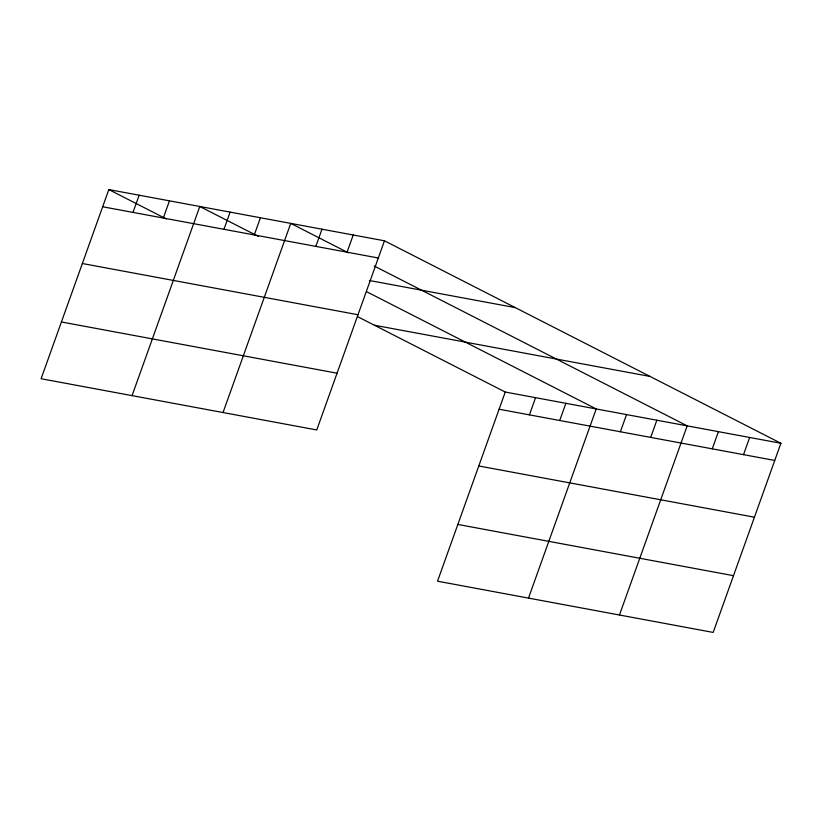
<?xml version="1.0" encoding="UTF-8"?>
<svg xmlns="http://www.w3.org/2000/svg" width="822" height="822" viewBox="0 0 822 822"><rect width="100%" height="100%" fill="white"/><g stroke="black" fill="none" stroke-linecap="round" stroke-linejoin="round"><path stroke-width="1.23" d="M384.47 240.805L108.823 189.574L41.1 378.726L316.747 429.957L384.47 240.805L780.9 443.274L713.177 632.426L437.53 581.195L505.253 392.043L780.9 443.274M132.989 212.395L139.144 195.215M163.311 218.036L169.466 200.845M132.065 395.629L199.787 206.486L258.437 236.438M223.954 229.307L230.109 212.117M254.275 234.938L260.43 217.758M223.029 412.541L290.752 223.389L348.271 252.765M315.843 246.384L321.998 229.194M347.079 252.19L353.234 235M529.419 414.863L535.574 397.684M559.741 420.494L565.896 403.314M528.495 598.097L596.217 408.945L366.55 291.656M620.384 431.766L626.539 414.586M650.705 437.407L656.86 420.217M619.459 615L687.182 425.858L374.205 266.009M712.263 448.843L718.418 431.663M743.509 454.648L749.664 437.468M102.668 206.764L378.315 257.995M369.417 280.508L515.291 307.623M82.354 263.513L358.002 314.744M374.431 325.235L650.079 376.455M61.414 321.977L337.071 373.209M499.098 409.233L774.745 460.454M478.784 465.971L754.432 517.202M457.844 524.446L733.491 575.677M108.823 189.574L166.342 218.95M357.58 316.624L505.253 392.043"/></g></svg>
